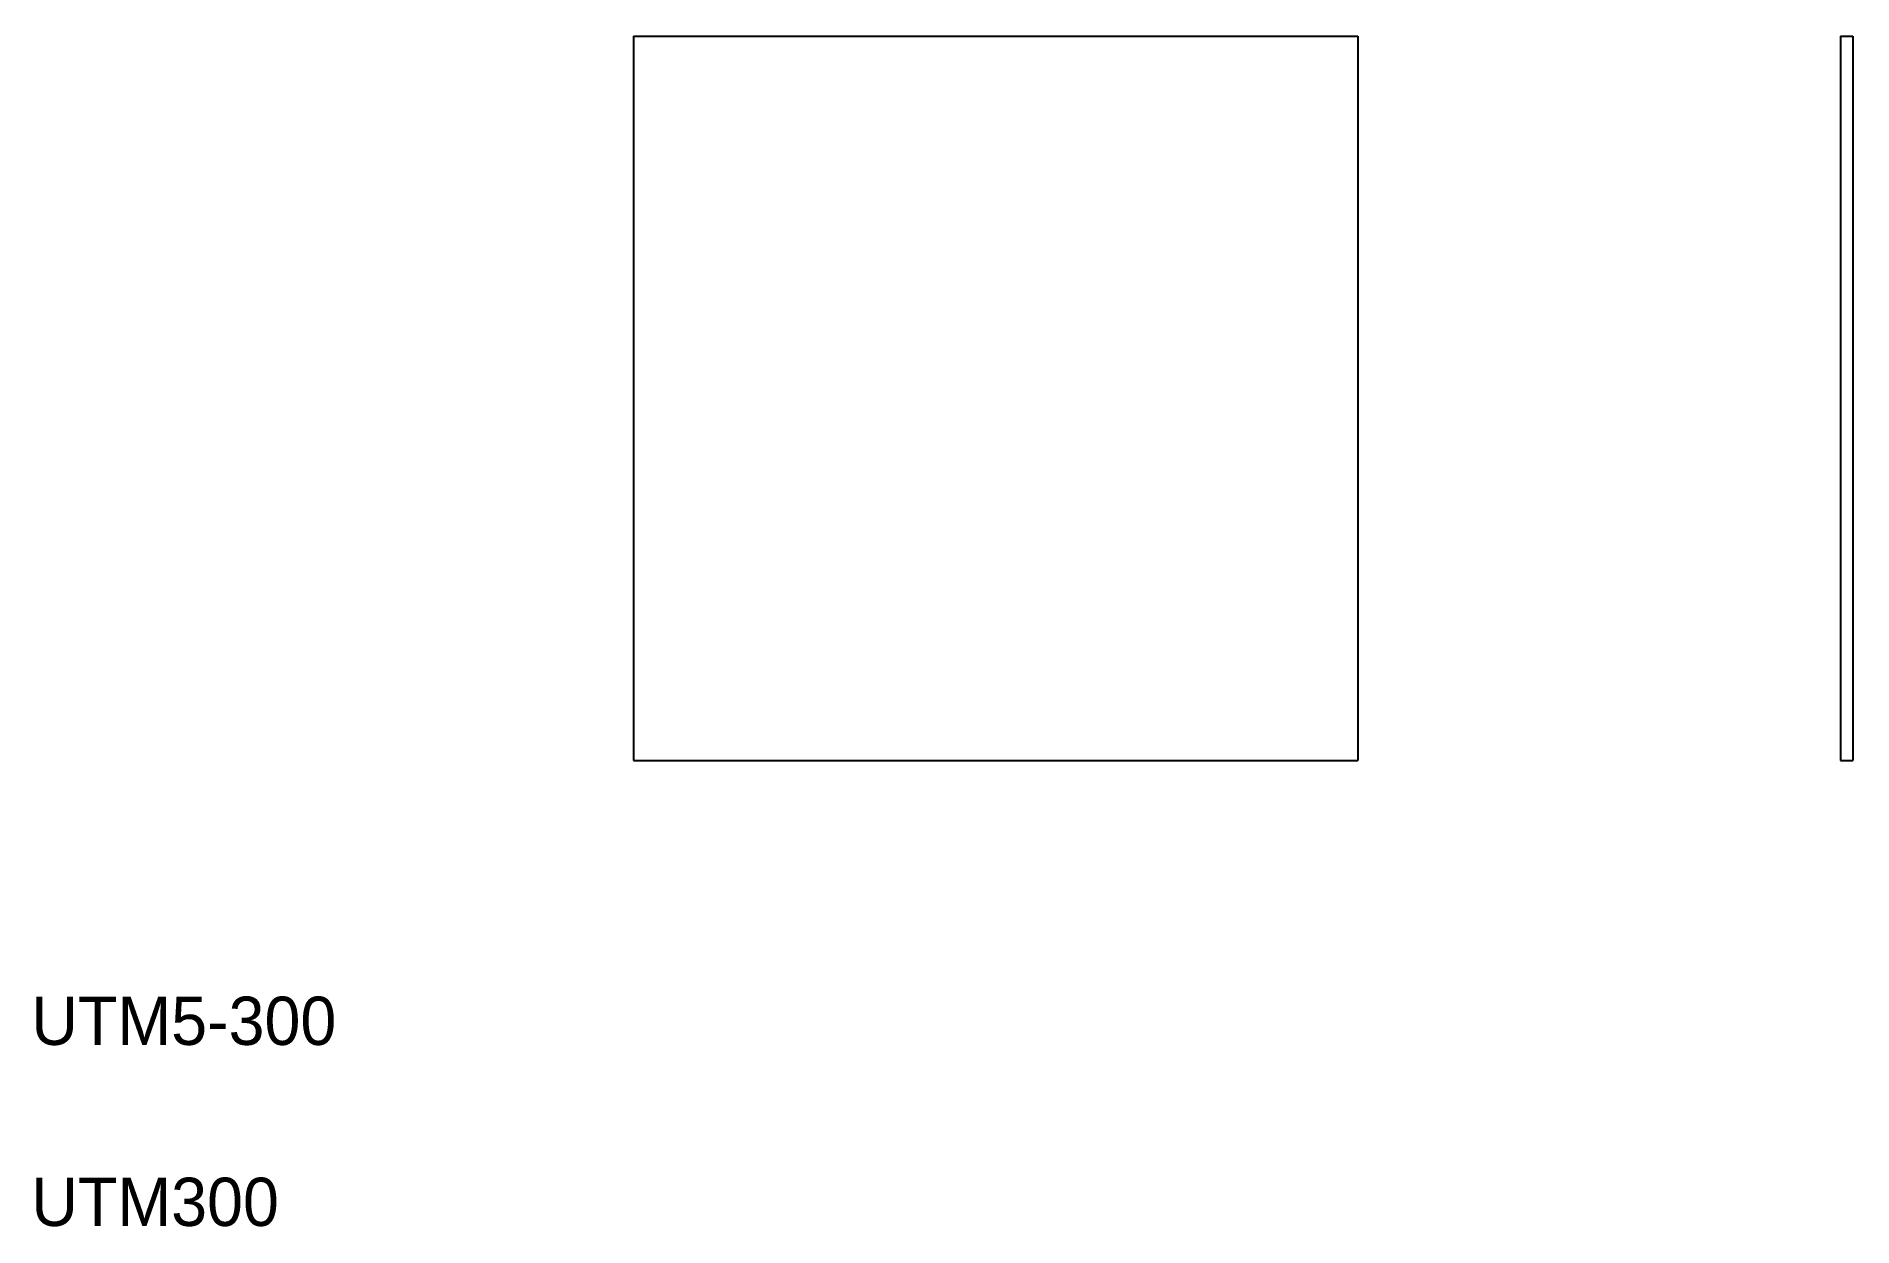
# Model space of a CAD drawing. Extents: x 52 to 804, y 50 to 543.
import ezdxf

# ---------------------------------------------------------------- set-up
doc = ezdxf.new("R2010")
doc.units = 0
doc.layers.get('0').update_dxf_attribs({"linetype": 'CONTINUOUS'})

msp = doc.modelspace()

# ---------------------------------------------------------------- linework, layer by layer
at = {"color": 7, "linetype": 'CONTINUOUS'}
for p, q in [((299.48, 542.82), (599.48, 542.82)), ((299.48, 542.82), (299.48, 242.82)), ((599.48, 542.82), (599.48, 242.82)), ((799.48, 542.82), (799.48, 242.82)), ((799.48, 542.82), (804.48, 542.82)), ((804.48, 542.82), (804.48, 242.82)), ((599.48, 467.82), (599.48, 467.82)), ((599.48, 392.82), (599.48, 392.82)), ((299.48, 242.82), (599.48, 242.82)), ((799.48, 242.82), (804.48, 242.82))]:
    msp.add_line(p, q, dxfattribs=at)

# ---------------------------------------------------------------- texts
for s, p in [('UTM5-300', (50, 125)), ('UTM300', (50, 50))]:
    msp.add_text(s, height=20, dxfattribs=at).set_placement(p)

doc.saveas('drawing.dxf')
